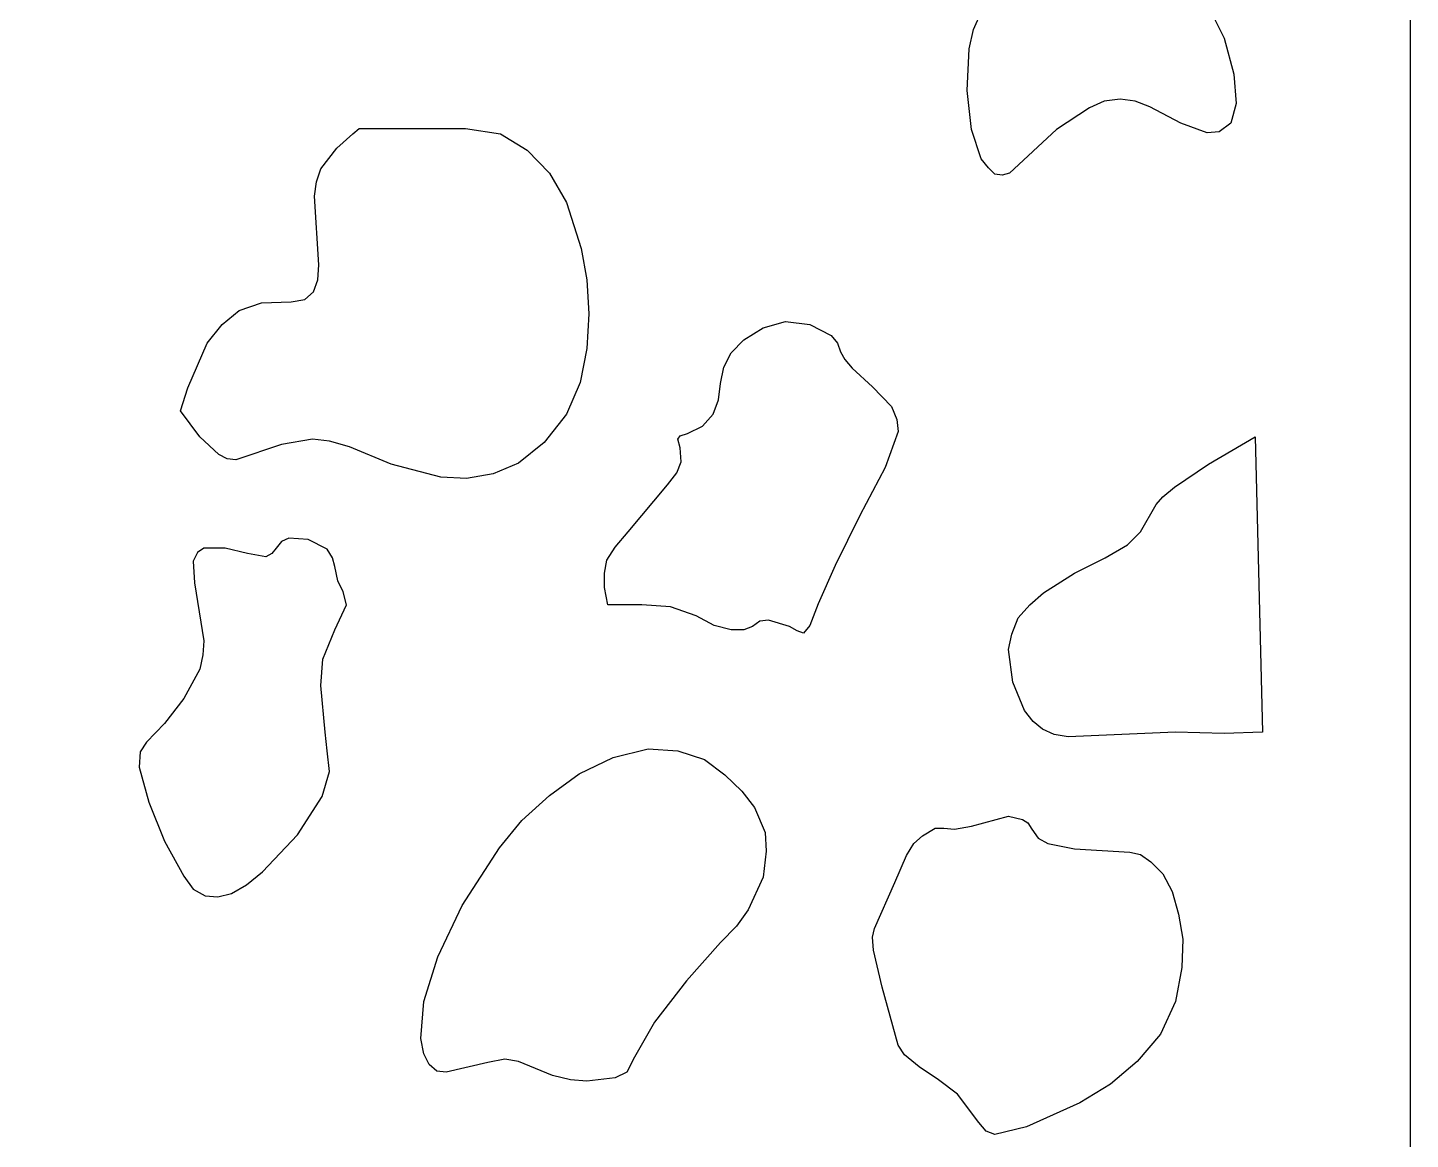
# Model space of a CAD drawing. Header units: centimetres. Extents: x -9.5 to 4.7, y -9.1 to 10.1.
# Drawn here: x 1.592 to 4.658, y -6.765 to -4.301 of the extents above; entities that cross this region are included whole.
import ezdxf

# ---------------------------------------------------------------- set-up
doc = ezdxf.new("R2010")
doc.units = ezdxf.units.CM
doc.header["$MEASUREMENT"] = 0
doc.layers.add('layer 1', color=7, linetype='Continuous')

msp = doc.modelspace()

# ---------------------------------------------------------------- linework, layer by layer
at = {"layer": 'layer 1', "color": 142}
for points, knots in [([(4.65826, -9.10151), (4.65826, -9.10151), (-1.74878, -9.10249), (-1.74878, -9.10249), (-1.74878, -9.10249), (-1.74878, -9.10249), (-1.74878, 10.11864), (-1.74878, 10.11864), (-1.74878, 10.11864), (-1.74878, 10.11864), (4.65826, 10.11864), (4.65826, 10.11864), (4.65826, 10.11864), (4.65826, 10.11864), (4.65826, -9.10151), (4.65826, -9.10151)], [0, 0, 0, 0, 0.2, 0.2, 0.2, 0.2, 0.4, 0.4, 0.4, 0.4, 0.6, 0.6, 0.6, 0.6, 1, 1, 1, 1]), ([(3.76947, -4.62314), (3.76947, -4.62314), (3.8734, -4.52644), (3.8734, -4.52644), (3.8734, -4.52644), (3.8734, -4.52644), (3.94637, -4.47819), (3.94637, -4.47819), (3.94637, -4.47819), (3.94637, -4.47819), (3.97947, -4.46362), (3.97947, -4.46362), (3.97947, -4.46362), (3.97947, -4.46362), (4.01471, -4.45889), (4.01471, -4.45889), (4.01471, -4.45889), (4.01471, -4.45889), (4.04782, -4.46362), (4.04782, -4.46362), (4.04782, -4.46362), (4.04782, -4.46362), (4.08056, -4.47583), (4.08056, -4.47583), (4.08056, -4.47583), (4.08056, -4.47583), (4.14926, -4.51207), (4.14926, -4.51207), (4.14926, -4.51207), (4.14926, -4.51207), (4.20799, -4.53373), (4.20799, -4.53373), (4.20799, -4.53373), (4.20799, -4.53373), (4.23398, -4.53137), (4.23398, -4.53137), (4.23398, -4.53137), (4.23398, -4.53137), (4.25996, -4.51207), (4.25996, -4.51207), (4.25996, -4.51207), (4.25996, -4.51207), (4.27171, -4.46854), (4.27171, -4.46854), (4.27171, -4.46854), (4.27171, -4.46854), (4.26708, -4.40336), (4.26708, -4.40336), (4.26708, -4.40336), (4.26708, -4.40336), (4.24572, -4.3236), (4.24572, -4.3236), (4.24572, -4.3236), (4.24572, -4.3236), (4.2055, -4.24384), (4.2055, -4.24384), (4.2055, -4.24384), (4.2055, -4.24384), (4.15389, -4.169), (4.15389, -4.169), (4.15389, -4.169), (4.15389, -4.169), (4.12328, -4.13749), (4.12328, -4.13749), (4.12328, -4.13749), (4.12328, -4.13749), (4.08768, -4.11327), (4.08768, -4.11327), (4.08768, -4.11327), (4.08768, -4.11327), (4.04995, -4.09653), (4.04995, -4.09653), (4.04995, -4.09653), (4.04995, -4.09653), (4.01222, -4.08668), (4.01222, -4.08668), (4.01222, -4.08668), (4.01222, -4.08668), (3.96986, -4.0916), (3.96986, -4.0916), (3.96986, -4.0916), (3.96986, -4.0916), (3.92501, -4.10362), (3.92501, -4.10362), (3.92501, -4.10362), (3.92501, -4.10362), (3.84493, -4.14241), (3.84493, -4.14241), (3.84493, -4.14241), (3.84493, -4.14241), (3.78121, -4.18101), (3.78121, -4.18101), (3.78121, -4.18101), (3.78121, -4.18101), (3.73885, -4.21961), (3.73885, -4.21961), (3.73885, -4.21961), (3.73885, -4.21961), (3.70824, -4.26314), (3.70824, -4.26314), (3.70824, -4.26314), (3.70824, -4.26314), (3.68938, -4.3043), (3.68938, -4.3043), (3.68938, -4.3043), (3.68938, -4.3043), (3.68012, -4.34762), (3.68012, -4.34762), (3.68012, -4.34762), (3.68012, -4.34762), (3.67514, -4.43959), (3.67514, -4.43959), (3.67514, -4.43959), (3.67514, -4.43959), (3.68475, -4.52644), (3.68475, -4.52644), (3.68475, -4.52644), (3.68475, -4.52644), (3.70611, -4.59163), (3.70611, -4.59163), (3.70611, -4.59163), (3.70611, -4.59163), (3.72248, -4.61113), (3.72248, -4.61113), (3.72248, -4.61113), (3.72248, -4.61113), (3.73672, -4.6255), (3.73672, -4.6255), (3.73672, -4.6255), (3.73672, -4.6255), (3.75309, -4.62787), (3.75309, -4.62787), (3.75309, -4.62787), (3.75309, -4.62787), (3.76947, -4.62314), (3.76947, -4.62314)], [0, 0, 0, 0, 0.0285714, 0.0285714, 0.0285714, 0.0285714, 0.0571429, 0.0571429, 0.0571429, 0.0571429, 0.0857143, 0.0857143, 0.0857143, 0.0857143, 0.1142857, 0.1142857, 0.1142857, 0.1142857, 0.1428571, 0.1428571, 0.1428571, 0.1428571, 0.1714286, 0.1714286, 0.1714286, 0.1714286, 0.2, 0.2, 0.2, 0.2, 0.2285714, 0.2285714, 0.2285714, 0.2285714, 0.2571429, 0.2571429, 0.2571429, 0.2571429, 0.2857143, 0.2857143, 0.2857143, 0.2857143, 0.3142857, 0.3142857, 0.3142857, 0.3142857, 0.3428571, 0.3428571, 0.3428571, 0.3428571, 0.3714286, 0.3714286, 0.3714286, 0.3714286, 0.4, 0.4, 0.4, 0.4, 0.4285714, 0.4285714, 0.4285714, 0.4285714, 0.4571429, 0.4571429, 0.4571429, 0.4571429, 0.4857143, 0.4857143, 0.4857143, 0.4857143, 0.5142857, 0.5142857, 0.5142857, 0.5142857, 0.5428571, 0.5428571, 0.5428571, 0.5428571, 0.5714286, 0.5714286, 0.5714286, 0.5714286, 0.6, 0.6, 0.6, 0.6, 0.6285714, 0.6285714, 0.6285714, 0.6285714, 0.6571429, 0.6571429, 0.6571429, 0.6571429, 0.6857143, 0.6857143, 0.6857143, 0.6857143, 0.7142857, 0.7142857, 0.7142857, 0.7142857, 0.7428571, 0.7428571, 0.7428571, 0.7428571, 0.7714286, 0.7714286, 0.7714286, 0.7714286, 0.8, 0.8, 0.8, 0.8, 0.8285714, 0.8285714, 0.8285714, 0.8285714, 0.8571429, 0.8571429, 0.8571429, 0.8571429, 0.8857143, 0.8857143, 0.8857143, 0.8857143, 0.9142857, 0.9142857, 0.9142857, 0.9142857, 0.9428571, 0.9428571, 0.9428571, 0.9428571, 1, 1, 1, 1]), ([(2.05345, -5.25846), (2.05345, -5.25846), (2.15489, -5.22478), (2.15489, -5.22478), (2.15489, -5.22478), (2.15489, -5.22478), (2.22323, -5.21257), (2.22323, -5.21257), (2.22323, -5.21257), (2.22323, -5.21257), (2.26096, -5.2175), (2.26096, -5.2175), (2.26096, -5.2175), (2.26096, -5.2175), (2.30581, -5.22951), (2.30581, -5.22951), (2.30581, -5.22951), (2.30581, -5.22951), (2.39765, -5.26831), (2.39765, -5.26831), (2.39765, -5.26831), (2.39765, -5.26831), (2.50835, -5.29726), (2.50835, -5.29726), (2.50835, -5.29726), (2.50835, -5.29726), (2.56494, -5.29962), (2.56494, -5.29962), (2.56494, -5.29962), (2.56494, -5.29962), (2.62403, -5.28997), (2.62403, -5.28997), (2.62403, -5.28997), (2.62403, -5.28997), (2.68062, -5.26575), (2.68062, -5.26575), (2.68062, -5.26575), (2.68062, -5.26575), (2.73722, -5.21986), (2.73722, -5.21986), (2.73722, -5.21986), (2.73722, -5.21986), (2.7867, -5.15704), (2.7867, -5.15704), (2.7867, -5.15704), (2.7867, -5.15704), (2.81731, -5.08693), (2.81731, -5.08693), (2.81731, -5.08693), (2.81731, -5.08693), (2.83155, -5.01209), (2.83155, -5.01209), (2.83155, -5.01209), (2.83155, -5.01209), (2.83617, -4.93489), (2.83617, -4.93489), (2.83617, -4.93489), (2.83617, -4.93489), (2.83155, -4.85986), (2.83155, -4.85986), (2.83155, -4.85986), (2.83155, -4.85986), (2.81944, -4.78975), (2.81944, -4.78975), (2.81944, -4.78975), (2.81944, -4.78975), (2.7867, -4.68832), (2.7867, -4.68832), (2.7867, -4.68832), (2.7867, -4.68832), (2.74897, -4.62314), (2.74897, -4.62314), (2.74897, -4.62314), (2.74897, -4.62314), (2.69949, -4.57233), (2.69949, -4.57233), (2.69949, -4.57233), (2.69949, -4.57233), (2.6404, -4.53609), (2.6404, -4.53609), (2.6404, -4.53609), (2.6404, -4.53609), (2.56281, -4.52408), (2.56281, -4.52408), (2.56281, -4.52408), (2.56281, -4.52408), (2.32681, -4.52408), (2.32681, -4.52408), (2.32681, -4.52408), (2.32681, -4.52408), (2.31293, -4.53609), (2.31293, -4.53609), (2.31293, -4.53609), (2.31293, -4.53609), (2.27734, -4.5676), (2.27734, -4.5676), (2.27734, -4.5676), (2.27734, -4.5676), (2.2421, -4.61349), (2.2421, -4.61349), (2.2421, -4.61349), (2.2421, -4.61349), (2.23249, -4.64244), (2.23249, -4.64244), (2.23249, -4.64244), (2.23249, -4.64244), (2.22786, -4.67395), (2.22786, -4.67395), (2.22786, -4.67395), (2.22786, -4.67395), (2.23747, -4.82598), (2.23747, -4.82598), (2.23747, -4.82598), (2.23747, -4.82598), (2.23498, -4.85986), (2.23498, -4.85986), (2.23498, -4.85986), (2.23498, -4.85986), (2.22572, -4.88644), (2.22572, -4.88644), (2.22572, -4.88644), (2.22572, -4.88644), (2.20686, -4.90338), (2.20686, -4.90338), (2.20686, -4.90338), (2.20686, -4.90338), (2.17589, -4.9083), (2.17589, -4.9083), (2.17589, -4.9083), (2.17589, -4.9083), (2.11004, -4.91067), (2.11004, -4.91067), (2.11004, -4.91067), (2.11004, -4.91067), (2.06057, -4.9276), (2.06057, -4.9276), (2.06057, -4.9276), (2.06057, -4.9276), (2.02283, -4.95892), (2.02283, -4.95892), (2.02283, -4.95892), (2.02283, -4.95892), (1.98973, -5.00008), (1.98973, -5.00008), (1.98973, -5.00008), (1.98973, -5.00008), (1.94737, -5.09914), (1.94737, -5.09914), (1.94737, -5.09914), (1.94737, -5.09914), (1.931, -5.14975), (1.931, -5.14975), (1.931, -5.14975), (1.931, -5.14975), (1.97336, -5.20785), (1.97336, -5.20785), (1.97336, -5.20785), (1.97336, -5.20785), (2.01572, -5.24645), (2.01572, -5.24645), (2.01572, -5.24645), (2.01572, -5.24645), (2.03458, -5.2561), (2.03458, -5.2561), (2.03458, -5.2561), (2.03458, -5.2561), (2.05345, -5.25846), (2.05345, -5.25846)], [0, 0, 0, 0, 0.0232558, 0.0232558, 0.0232558, 0.0232558, 0.0465116, 0.0465116, 0.0465116, 0.0465116, 0.0697674, 0.0697674, 0.0697674, 0.0697674, 0.0930233, 0.0930233, 0.0930233, 0.0930233, 0.1162791, 0.1162791, 0.1162791, 0.1162791, 0.1395349, 0.1395349, 0.1395349, 0.1395349, 0.1627907, 0.1627907, 0.1627907, 0.1627907, 0.1860465, 0.1860465, 0.1860465, 0.1860465, 0.2093023, 0.2093023, 0.2093023, 0.2093023, 0.2325581, 0.2325581, 0.2325581, 0.2325581, 0.255814, 0.255814, 0.255814, 0.255814, 0.2790698, 0.2790698, 0.2790698, 0.2790698, 0.3023256, 0.3023256, 0.3023256, 0.3023256, 0.3255814, 0.3255814, 0.3255814, 0.3255814, 0.3488372, 0.3488372, 0.3488372, 0.3488372, 0.372093, 0.372093, 0.372093, 0.372093, 0.3953488, 0.3953488, 0.3953488, 0.3953488, 0.4186047, 0.4186047, 0.4186047, 0.4186047, 0.4418605, 0.4418605, 0.4418605, 0.4418605, 0.4651163, 0.4651163, 0.4651163, 0.4651163, 0.4883721, 0.4883721, 0.4883721, 0.4883721, 0.5116279, 0.5116279, 0.5116279, 0.5116279, 0.5348837, 0.5348837, 0.5348837, 0.5348837, 0.5581395, 0.5581395, 0.5581395, 0.5581395, 0.5813953, 0.5813953, 0.5813953, 0.5813953, 0.6046512, 0.6046512, 0.6046512, 0.6046512, 0.627907, 0.627907, 0.627907, 0.627907, 0.6511628, 0.6511628, 0.6511628, 0.6511628, 0.6744186, 0.6744186, 0.6744186, 0.6744186, 0.6976744, 0.6976744, 0.6976744, 0.6976744, 0.7209302, 0.7209302, 0.7209302, 0.7209302, 0.744186, 0.744186, 0.744186, 0.744186, 0.7674419, 0.7674419, 0.7674419, 0.7674419, 0.7906977, 0.7906977, 0.7906977, 0.7906977, 0.8139535, 0.8139535, 0.8139535, 0.8139535, 0.8372093, 0.8372093, 0.8372093, 0.8372093, 0.8604651, 0.8604651, 0.8604651, 0.8604651, 0.8837209, 0.8837209, 0.8837209, 0.8837209, 0.9069767, 0.9069767, 0.9069767, 0.9069767, 0.9302326, 0.9302326, 0.9302326, 0.9302326, 0.9534884, 0.9534884, 0.9534884, 0.9534884, 1, 1, 1, 1]), ([(2.87853, -5.57986), (2.87853, -5.57986), (2.95399, -5.57986), (2.95399, -5.57986), (2.95399, -5.57986), (2.95399, -5.57986), (3.01771, -5.58479), (3.01771, -5.58479), (3.01771, -5.58479), (3.01771, -5.58479), (3.0743, -5.60409), (3.0743, -5.60409), (3.0743, -5.60409), (3.0743, -5.60409), (3.11417, -5.62575), (3.11417, -5.62575), (3.11417, -5.62575), (3.11417, -5.62575), (3.1519, -5.6354), (3.1519, -5.6354), (3.1519, -5.6354), (3.1519, -5.6354), (3.18037, -5.6354), (3.18037, -5.6354), (3.18037, -5.6354), (3.18037, -5.6354), (3.19924, -5.62811), (3.19924, -5.62811), (3.19924, -5.62811), (3.19924, -5.62811), (3.21561, -5.6161), (3.21561, -5.6161), (3.21561, -5.6161), (3.21561, -5.6161), (3.23448, -5.61374), (3.23448, -5.61374), (3.23448, -5.61374), (3.23448, -5.61374), (3.28146, -5.62811), (3.28146, -5.62811), (3.28146, -5.62811), (3.28146, -5.62811), (3.29819, -5.63796), (3.29819, -5.63796), (3.29819, -5.63796), (3.29819, -5.63796), (3.31243, -5.64269), (3.31243, -5.64269), (3.31243, -5.64269), (3.31243, -5.64269), (3.32631, -5.62575), (3.32631, -5.62575), (3.32631, -5.62575), (3.32631, -5.62575), (3.34518, -5.5775), (3.34518, -5.5775), (3.34518, -5.5775), (3.34518, -5.5775), (3.38291, -5.49282), (3.38291, -5.49282), (3.38291, -5.49282), (3.38291, -5.49282), (3.43737, -5.38174), (3.43737, -5.38174), (3.43737, -5.38174), (3.43737, -5.38174), (3.49361, -5.2754), (3.49361, -5.2754), (3.49361, -5.2754), (3.49361, -5.2754), (3.52208, -5.19564), (3.52208, -5.19564), (3.52208, -5.19564), (3.52208, -5.19564), (3.51959, -5.16925), (3.51959, -5.16925), (3.51959, -5.16925), (3.51959, -5.16925), (3.50784, -5.1401), (3.50784, -5.1401), (3.50784, -5.1401), (3.50784, -5.1401), (3.46549, -5.09677), (3.46549, -5.09677), (3.46549, -5.09677), (3.46549, -5.09677), (3.42064, -5.05561), (3.42064, -5.05561), (3.42064, -5.05561), (3.42064, -5.05561), (3.40426, -5.03631), (3.40426, -5.03631), (3.40426, -5.03631), (3.40426, -5.03631), (3.39465, -5.01938), (3.39465, -5.01938), (3.39465, -5.01938), (3.39465, -5.01938), (3.38753, -5.00008), (3.38753, -5.00008), (3.38753, -5.00008), (3.38753, -5.00008), (3.37365, -4.98314), (3.37365, -4.98314), (3.37365, -4.98314), (3.37365, -4.98314), (3.32631, -4.95892), (3.32631, -4.95892), (3.32631, -4.95892), (3.32631, -4.95892), (3.27221, -4.95163), (3.27221, -4.95163), (3.27221, -4.95163), (3.27221, -4.95163), (3.22273, -4.9662), (3.22273, -4.9662), (3.22273, -4.9662), (3.22273, -4.9662), (3.18037, -4.99279), (3.18037, -4.99279), (3.18037, -4.99279), (3.18037, -4.99279), (3.1519, -5.02174), (3.1519, -5.02174), (3.1519, -5.02174), (3.1519, -5.02174), (3.13552, -5.05325), (3.13552, -5.05325), (3.13552, -5.05325), (3.13552, -5.05325), (3.12841, -5.08949), (3.12841, -5.08949), (3.12841, -5.08949), (3.12841, -5.08949), (3.12378, -5.12572), (3.12378, -5.12572), (3.12378, -5.12572), (3.12378, -5.12572), (3.11203, -5.15704), (3.11203, -5.15704), (3.11203, -5.15704), (3.11203, -5.15704), (3.08818, -5.18362), (3.08818, -5.18362), (3.08818, -5.18362), (3.08818, -5.18362), (3.05544, -5.20056), (3.05544, -5.20056), (3.05544, -5.20056), (3.05544, -5.20056), (3.03871, -5.20548), (3.03871, -5.20548), (3.03871, -5.20548), (3.03871, -5.20548), (3.03408, -5.21257), (3.03408, -5.21257), (3.03408, -5.21257), (3.03408, -5.21257), (3.03871, -5.23207), (3.03871, -5.23207), (3.03871, -5.23207), (3.03871, -5.23207), (3.0412, -5.26338), (3.0412, -5.26338), (3.0412, -5.26338), (3.0412, -5.26338), (3.03159, -5.28761), (3.03159, -5.28761), (3.03159, -5.28761), (3.03159, -5.28761), (3.01059, -5.31419), (3.01059, -5.31419), (3.01059, -5.31419), (3.01059, -5.31419), (2.92338, -5.41798), (2.92338, -5.41798), (2.92338, -5.41798), (2.92338, -5.41798), (2.8949, -5.45185), (2.8949, -5.45185), (2.8949, -5.45185), (2.8949, -5.45185), (2.87604, -5.4808), (2.87604, -5.4808), (2.87604, -5.4808), (2.87604, -5.4808), (2.87141, -5.50975), (2.87141, -5.50975), (2.87141, -5.50975), (2.87141, -5.50975), (2.87141, -5.54126), (2.87141, -5.54126), (2.87141, -5.54126), (2.87141, -5.54126), (2.87853, -5.57986), (2.87853, -5.57986)], [0, 0, 0, 0, 0.02, 0.02, 0.02, 0.02, 0.04, 0.04, 0.04, 0.04, 0.06, 0.06, 0.06, 0.06, 0.08, 0.08, 0.08, 0.08, 0.1, 0.1, 0.1, 0.1, 0.12, 0.12, 0.12, 0.12, 0.14, 0.14, 0.14, 0.14, 0.16, 0.16, 0.16, 0.16, 0.18, 0.18, 0.18, 0.18, 0.2, 0.2, 0.2, 0.2, 0.22, 0.22, 0.22, 0.22, 0.24, 0.24, 0.24, 0.24, 0.26, 0.26, 0.26, 0.26, 0.28, 0.28, 0.28, 0.28, 0.3, 0.3, 0.3, 0.3, 0.32, 0.32, 0.32, 0.32, 0.34, 0.34, 0.34, 0.34, 0.36, 0.36, 0.36, 0.36, 0.38, 0.38, 0.38, 0.38, 0.4, 0.4, 0.4, 0.4, 0.42, 0.42, 0.42, 0.42, 0.44, 0.44, 0.44, 0.44, 0.46, 0.46, 0.46, 0.46, 0.48, 0.48, 0.48, 0.48, 0.5, 0.5, 0.5, 0.5, 0.52, 0.52, 0.52, 0.52, 0.54, 0.54, 0.54, 0.54, 0.56, 0.56, 0.56, 0.56, 0.58, 0.58, 0.58, 0.58, 0.6, 0.6, 0.6, 0.6, 0.62, 0.62, 0.62, 0.62, 0.64, 0.64, 0.64, 0.64, 0.66, 0.66, 0.66, 0.66, 0.68, 0.68, 0.68, 0.68, 0.7, 0.7, 0.7, 0.7, 0.72, 0.72, 0.72, 0.72, 0.74, 0.74, 0.74, 0.74, 0.76, 0.76, 0.76, 0.76, 0.78, 0.78, 0.78, 0.78, 0.8, 0.8, 0.8, 0.8, 0.82, 0.82, 0.82, 0.82, 0.84, 0.84, 0.84, 0.84, 0.86, 0.86, 0.86, 0.86, 0.88, 0.88, 0.88, 0.88, 0.9, 0.9, 0.9, 0.9, 0.92, 0.92, 0.92, 0.92, 0.94, 0.94, 0.94, 0.94, 0.96, 0.96, 0.96, 0.96, 1, 1, 1, 1]), ([(4.33044, -5.86247), (4.33044, -5.86247), (4.31406, -5.20785), (4.31406, -5.20785), (4.31406, -5.20785), (4.31406, -5.20785), (4.21048, -5.26831), (4.21048, -5.26831), (4.21048, -5.26831), (4.21048, -5.26831), (4.13502, -5.31892), (4.13502, -5.31892), (4.13502, -5.31892), (4.13502, -5.31892), (4.10904, -5.34078), (4.10904, -5.34078), (4.10904, -5.34078), (4.10904, -5.34078), (4.0948, -5.35752), (4.0948, -5.35752), (4.0948, -5.35752), (4.0948, -5.35752), (4.05956, -5.41798), (4.05956, -5.41798), (4.05956, -5.41798), (4.05956, -5.41798), (4.03109, -5.44693), (4.03109, -5.44693), (4.03109, -5.44693), (4.03109, -5.44693), (3.98161, -5.47608), (3.98161, -5.47608), (3.98161, -5.47608), (3.98161, -5.47608), (3.91327, -5.50975), (3.91327, -5.50975), (3.91327, -5.50975), (3.91327, -5.50975), (3.84493, -5.55328), (3.84493, -5.55328), (3.84493, -5.55328), (3.84493, -5.55328), (3.81432, -5.57986), (3.81432, -5.57986), (3.81432, -5.57986), (3.81432, -5.57986), (3.78833, -5.60881), (3.78833, -5.60881), (3.78833, -5.60881), (3.78833, -5.60881), (3.77445, -5.64505), (3.77445, -5.64505), (3.77445, -5.64505), (3.77445, -5.64505), (3.76733, -5.67892), (3.76733, -5.67892), (3.76733, -5.67892), (3.76733, -5.67892), (3.77658, -5.7514), (3.77658, -5.7514), (3.77658, -5.7514), (3.77658, -5.7514), (3.80257, -5.81422), (3.80257, -5.81422), (3.80257, -5.81422), (3.80257, -5.81422), (3.82143, -5.83844), (3.82143, -5.83844), (3.82143, -5.83844), (3.82143, -5.83844), (3.84279, -5.85538), (3.84279, -5.85538), (3.84279, -5.85538), (3.84279, -5.85538), (3.86842, -5.86739), (3.86842, -5.86739), (3.86842, -5.86739), (3.86842, -5.86739), (3.89939, -5.87232), (3.89939, -5.87232), (3.89939, -5.87232), (3.89939, -5.87232), (4.13716, -5.86247), (4.13716, -5.86247), (4.13716, -5.86247), (4.13716, -5.86247), (4.24572, -5.86503), (4.24572, -5.86503), (4.24572, -5.86503), (4.24572, -5.86503), (4.33044, -5.86247), (4.33044, -5.86247)], [0, 0, 0, 0, 0.0416667, 0.0416667, 0.0416667, 0.0416667, 0.0833333, 0.0833333, 0.0833333, 0.0833333, 0.125, 0.125, 0.125, 0.125, 0.1666667, 0.1666667, 0.1666667, 0.1666667, 0.2083333, 0.2083333, 0.2083333, 0.2083333, 0.25, 0.25, 0.25, 0.25, 0.2916667, 0.2916667, 0.2916667, 0.2916667, 0.3333333, 0.3333333, 0.3333333, 0.3333333, 0.375, 0.375, 0.375, 0.375, 0.4166667, 0.4166667, 0.4166667, 0.4166667, 0.4583333, 0.4583333, 0.4583333, 0.4583333, 0.5, 0.5, 0.5, 0.5, 0.5416667, 0.5416667, 0.5416667, 0.5416667, 0.5833333, 0.5833333, 0.5833333, 0.5833333, 0.625, 0.625, 0.625, 0.625, 0.6666667, 0.6666667, 0.6666667, 0.6666667, 0.7083333, 0.7083333, 0.7083333, 0.7083333, 0.75, 0.75, 0.75, 0.75, 0.7916667, 0.7916667, 0.7916667, 0.7916667, 0.8333333, 0.8333333, 0.8333333, 0.8333333, 0.875, 0.875, 0.875, 0.875, 0.9166667, 0.9166667, 0.9166667, 0.9166667, 1, 1, 1, 1]), ([(1.98261, -5.45422), (1.98261, -5.45422), (2.02995, -5.45422), (2.02995, -5.45422), (2.02995, -5.45422), (2.02995, -5.45422), (2.07943, -5.46643), (2.07943, -5.46643), (2.07943, -5.46643), (2.07943, -5.46643), (2.11965, -5.47352), (2.11965, -5.47352), (2.11965, -5.47352), (2.11965, -5.47352), (2.13353, -5.46643), (2.13353, -5.46643), (2.13353, -5.46643), (2.13353, -5.46643), (2.14314, -5.45422), (2.14314, -5.45422), (2.14314, -5.45422), (2.14314, -5.45422), (2.15489, -5.43984), (2.15489, -5.43984), (2.15489, -5.43984), (2.15489, -5.43984), (2.17126, -5.43255), (2.17126, -5.43255), (2.17126, -5.43255), (2.17126, -5.43255), (2.21362, -5.43492), (2.21362, -5.43492), (2.21362, -5.43492), (2.21362, -5.43492), (2.25634, -5.45658), (2.25634, -5.45658), (2.25634, -5.45658), (2.25634, -5.45658), (2.26808, -5.47608), (2.26808, -5.47608), (2.26808, -5.47608), (2.26808, -5.47608), (2.27271, -5.49538), (2.27271, -5.49538), (2.27271, -5.49538), (2.27271, -5.49538), (2.27983, -5.52669), (2.27983, -5.52669), (2.27983, -5.52669), (2.27983, -5.52669), (2.29157, -5.55091), (2.29157, -5.55091), (2.29157, -5.55091), (2.29157, -5.55091), (2.29869, -5.57986), (2.29869, -5.57986), (2.29869, -5.57986), (2.29869, -5.57986), (2.27271, -5.6354), (2.27271, -5.6354), (2.27271, -5.6354), (2.27271, -5.6354), (2.24673, -5.70078), (2.24673, -5.70078), (2.24673, -5.70078), (2.24673, -5.70078), (2.2421, -5.75868), (2.2421, -5.75868), (2.2421, -5.75868), (2.2421, -5.75868), (2.25135, -5.86247), (2.25135, -5.86247), (2.25135, -5.86247), (2.25135, -5.86247), (2.25634, -5.90363), (2.25634, -5.90363), (2.25634, -5.90363), (2.25634, -5.90363), (2.26096, -5.94952), (2.26096, -5.94952), (2.26096, -5.94952), (2.26096, -5.94952), (2.24459, -6.00505), (2.24459, -6.00505), (2.24459, -6.00505), (2.24459, -6.00505), (2.19013, -6.08973), (2.19013, -6.08973), (2.19013, -6.08973), (2.19013, -6.08973), (2.11253, -6.17186), (2.11253, -6.17186), (2.11253, -6.17186), (2.11253, -6.17186), (2.07694, -6.20081), (2.07694, -6.20081), (2.07694, -6.20081), (2.07694, -6.20081), (2.04419, -6.22011), (2.04419, -6.22011), (2.04419, -6.22011), (2.04419, -6.22011), (2.01358, -6.22739), (2.01358, -6.22739), (2.01358, -6.22739), (2.01358, -6.22739), (1.9851, -6.22503), (1.9851, -6.22503), (1.9851, -6.22503), (1.9851, -6.22503), (1.95912, -6.21046), (1.95912, -6.21046), (1.95912, -6.21046), (1.95912, -6.21046), (1.93812, -6.18151), (1.93812, -6.18151), (1.93812, -6.18151), (1.93812, -6.18151), (1.89541, -6.10411), (1.89541, -6.10411), (1.89541, -6.10411), (1.89541, -6.10411), (1.86017, -6.01726), (1.86017, -6.01726), (1.86017, -6.01726), (1.86017, -6.01726), (1.83881, -5.93986), (1.83881, -5.93986), (1.83881, -5.93986), (1.83881, -5.93986), (1.8413, -5.90599), (1.8413, -5.90599), (1.8413, -5.90599), (1.8413, -5.90599), (1.85554, -5.88433), (1.85554, -5.88433), (1.85554, -5.88433), (1.85554, -5.88433), (1.89541, -5.84317), (1.89541, -5.84317), (1.89541, -5.84317), (1.89541, -5.84317), (1.93812, -5.78763), (1.93812, -5.78763), (1.93812, -5.78763), (1.93812, -5.78763), (1.97336, -5.72245), (1.97336, -5.72245), (1.97336, -5.72245), (1.97336, -5.72245), (1.98048, -5.69094), (1.98048, -5.69094), (1.98048, -5.69094), (1.98048, -5.69094), (1.98261, -5.65962), (1.98261, -5.65962), (1.98261, -5.65962), (1.98261, -5.65962), (1.96161, -5.53161), (1.96161, -5.53161), (1.96161, -5.53161), (1.96161, -5.53161), (1.95912, -5.48317), (1.95912, -5.48317), (1.95912, -5.48317), (1.95912, -5.48317), (1.96873, -5.46387), (1.96873, -5.46387), (1.96873, -5.46387), (1.96873, -5.46387), (1.98261, -5.45422), (1.98261, -5.45422)], [0, 0, 0, 0, 0.0227273, 0.0227273, 0.0227273, 0.0227273, 0.0454545, 0.0454545, 0.0454545, 0.0454545, 0.0681818, 0.0681818, 0.0681818, 0.0681818, 0.0909091, 0.0909091, 0.0909091, 0.0909091, 0.1136364, 0.1136364, 0.1136364, 0.1136364, 0.1363636, 0.1363636, 0.1363636, 0.1363636, 0.1590909, 0.1590909, 0.1590909, 0.1590909, 0.1818182, 0.1818182, 0.1818182, 0.1818182, 0.2045455, 0.2045455, 0.2045455, 0.2045455, 0.2272727, 0.2272727, 0.2272727, 0.2272727, 0.25, 0.25, 0.25, 0.25, 0.2727273, 0.2727273, 0.2727273, 0.2727273, 0.2954545, 0.2954545, 0.2954545, 0.2954545, 0.3181818, 0.3181818, 0.3181818, 0.3181818, 0.3409091, 0.3409091, 0.3409091, 0.3409091, 0.3636364, 0.3636364, 0.3636364, 0.3636364, 0.3863636, 0.3863636, 0.3863636, 0.3863636, 0.4090909, 0.4090909, 0.4090909, 0.4090909, 0.4318182, 0.4318182, 0.4318182, 0.4318182, 0.4545455, 0.4545455, 0.4545455, 0.4545455, 0.4772727, 0.4772727, 0.4772727, 0.4772727, 0.5, 0.5, 0.5, 0.5, 0.5227273, 0.5227273, 0.5227273, 0.5227273, 0.5454545, 0.5454545, 0.5454545, 0.5454545, 0.5681818, 0.5681818, 0.5681818, 0.5681818, 0.5909091, 0.5909091, 0.5909091, 0.5909091, 0.6136364, 0.6136364, 0.6136364, 0.6136364, 0.6363636, 0.6363636, 0.6363636, 0.6363636, 0.6590909, 0.6590909, 0.6590909, 0.6590909, 0.6818182, 0.6818182, 0.6818182, 0.6818182, 0.7045455, 0.7045455, 0.7045455, 0.7045455, 0.7272727, 0.7272727, 0.7272727, 0.7272727, 0.75, 0.75, 0.75, 0.75, 0.7727273, 0.7727273, 0.7727273, 0.7727273, 0.7954545, 0.7954545, 0.7954545, 0.7954545, 0.8181818, 0.8181818, 0.8181818, 0.8181818, 0.8409091, 0.8409091, 0.8409091, 0.8409091, 0.8636364, 0.8636364, 0.8636364, 0.8636364, 0.8863636, 0.8863636, 0.8863636, 0.8863636, 0.9090909, 0.9090909, 0.9090909, 0.9090909, 0.9318182, 0.9318182, 0.9318182, 0.9318182, 0.9545455, 0.9545455, 0.9545455, 0.9545455, 1, 1, 1, 1]), ([(2.92089, -6.61635), (2.92089, -6.61635), (2.93762, -6.58247), (2.93762, -6.58247), (2.93762, -6.58247), (2.93762, -6.58247), (2.98211, -6.50527), (2.98211, -6.50527), (2.98211, -6.50527), (2.98211, -6.50527), (3.05294, -6.4135), (3.05294, -6.4135), (3.05294, -6.4135), (3.05294, -6.4135), (3.12841, -6.32882), (3.12841, -6.32882), (3.12841, -6.32882), (3.12841, -6.32882), (3.16364, -6.29258), (3.16364, -6.29258), (3.16364, -6.29258), (3.16364, -6.29258), (3.18963, -6.25634), (3.18963, -6.25634), (3.18963, -6.25634), (3.18963, -6.25634), (3.22273, -6.18387), (3.22273, -6.18387), (3.22273, -6.18387), (3.22273, -6.18387), (3.22985, -6.12597), (3.22985, -6.12597), (3.22985, -6.12597), (3.22985, -6.12597), (3.22736, -6.08481), (3.22736, -6.08481), (3.22736, -6.08481), (3.22736, -6.08481), (3.20387, -6.02927), (3.20387, -6.02927), (3.20387, -6.02927), (3.20387, -6.02927), (3.17539, -5.99304), (3.17539, -5.99304), (3.17539, -5.99304), (3.17539, -5.99304), (3.13766, -5.9568), (3.13766, -5.9568), (3.13766, -5.9568), (3.13766, -5.9568), (3.09317, -5.92293), (3.09317, -5.92293), (3.09317, -5.92293), (3.09317, -5.92293), (3.03408, -5.90363), (3.03408, -5.90363), (3.03408, -5.90363), (3.03408, -5.90363), (2.96823, -5.8989), (2.96823, -5.8989), (2.96823, -5.8989), (2.96823, -5.8989), (2.89028, -5.9182), (2.89028, -5.9182), (2.89028, -5.9182), (2.89028, -5.9182), (2.81482, -5.95444), (2.81482, -5.95444), (2.81482, -5.95444), (2.81482, -5.95444), (2.74897, -6.00269), (2.74897, -6.00269), (2.74897, -6.00269), (2.74897, -6.00269), (2.68774, -6.05822), (2.68774, -6.05822), (2.68774, -6.05822), (2.68774, -6.05822), (2.63827, -6.11869), (2.63827, -6.11869), (2.63827, -6.11869), (2.63827, -6.11869), (2.55569, -6.24669), (2.55569, -6.24669), (2.55569, -6.24669), (2.55569, -6.24669), (2.50123, -6.36033), (2.50123, -6.36033), (2.50123, -6.36033), (2.50123, -6.36033), (2.47062, -6.45939), (2.47062, -6.45939), (2.47062, -6.45939), (2.47062, -6.45939), (2.4635, -6.54151), (2.4635, -6.54151), (2.4635, -6.54151), (2.4635, -6.54151), (2.47062, -6.57538), (2.47062, -6.57538), (2.47062, -6.57538), (2.47062, -6.57538), (2.48236, -6.59941), (2.48236, -6.59941), (2.48236, -6.59941), (2.48236, -6.59941), (2.49909, -6.61398), (2.49909, -6.61398), (2.49909, -6.61398), (2.49909, -6.61398), (2.52009, -6.61635), (2.52009, -6.61635), (2.52009, -6.61635), (2.52009, -6.61635), (2.61228, -6.59468), (2.61228, -6.59468), (2.61228, -6.59468), (2.61228, -6.59468), (2.65001, -6.5874), (2.65001, -6.5874), (2.65001, -6.5874), (2.65001, -6.5874), (2.68062, -6.59212), (2.68062, -6.59212), (2.68062, -6.59212), (2.68062, -6.59212), (2.75609, -6.62363), (2.75609, -6.62363), (2.75609, -6.62363), (2.75609, -6.62363), (2.79595, -6.63328), (2.79595, -6.63328), (2.79595, -6.63328), (2.79595, -6.63328), (2.83155, -6.63565), (2.83155, -6.63565), (2.83155, -6.63565), (2.83155, -6.63565), (2.8949, -6.62836), (2.8949, -6.62836), (2.8949, -6.62836), (2.8949, -6.62836), (2.92089, -6.61635), (2.92089, -6.61635)], [0, 0, 0, 0, 0.027027, 0.027027, 0.027027, 0.027027, 0.0540541, 0.0540541, 0.0540541, 0.0540541, 0.0810811, 0.0810811, 0.0810811, 0.0810811, 0.1081081, 0.1081081, 0.1081081, 0.1081081, 0.1351351, 0.1351351, 0.1351351, 0.1351351, 0.1621622, 0.1621622, 0.1621622, 0.1621622, 0.1891892, 0.1891892, 0.1891892, 0.1891892, 0.2162162, 0.2162162, 0.2162162, 0.2162162, 0.2432432, 0.2432432, 0.2432432, 0.2432432, 0.2702703, 0.2702703, 0.2702703, 0.2702703, 0.2972973, 0.2972973, 0.2972973, 0.2972973, 0.3243243, 0.3243243, 0.3243243, 0.3243243, 0.3513514, 0.3513514, 0.3513514, 0.3513514, 0.3783784, 0.3783784, 0.3783784, 0.3783784, 0.4054054, 0.4054054, 0.4054054, 0.4054054, 0.4324324, 0.4324324, 0.4324324, 0.4324324, 0.4594595, 0.4594595, 0.4594595, 0.4594595, 0.4864865, 0.4864865, 0.4864865, 0.4864865, 0.5135135, 0.5135135, 0.5135135, 0.5135135, 0.5405405, 0.5405405, 0.5405405, 0.5405405, 0.5675676, 0.5675676, 0.5675676, 0.5675676, 0.5945946, 0.5945946, 0.5945946, 0.5945946, 0.6216216, 0.6216216, 0.6216216, 0.6216216, 0.6486486, 0.6486486, 0.6486486, 0.6486486, 0.6756757, 0.6756757, 0.6756757, 0.6756757, 0.7027027, 0.7027027, 0.7027027, 0.7027027, 0.7297297, 0.7297297, 0.7297297, 0.7297297, 0.7567568, 0.7567568, 0.7567568, 0.7567568, 0.7837838, 0.7837838, 0.7837838, 0.7837838, 0.8108108, 0.8108108, 0.8108108, 0.8108108, 0.8378378, 0.8378378, 0.8378378, 0.8378378, 0.8648649, 0.8648649, 0.8648649, 0.8648649, 0.8918919, 0.8918919, 0.8918919, 0.8918919, 0.9189189, 0.9189189, 0.9189189, 0.9189189, 0.9459459, 0.9459459, 0.9459459, 0.9459459, 1, 1, 1, 1]), ([(3.73672, -6.75401), (3.73672, -6.75401), (3.8072, -6.73727), (3.8072, -6.73727), (3.8072, -6.73727), (3.8072, -6.73727), (3.92501, -6.68409), (3.92501, -6.68409), (3.92501, -6.68409), (3.92501, -6.68409), (3.99336, -6.64293), (3.99336, -6.64293), (3.99336, -6.64293), (3.99336, -6.64293), (4.05244, -6.59212), (4.05244, -6.59212), (4.05244, -6.59212), (4.05244, -6.59212), (4.10441, -6.53186), (4.10441, -6.53186), (4.10441, -6.53186), (4.10441, -6.53186), (4.13716, -6.45939), (4.13716, -6.45939), (4.13716, -6.45939), (4.13716, -6.45939), (4.1514, -6.38435), (4.1514, -6.38435), (4.1514, -6.38435), (4.1514, -6.38435), (4.15389, -6.32153), (4.15389, -6.32153), (4.15389, -6.32153), (4.15389, -6.32153), (4.14428, -6.26599), (4.14428, -6.26599), (4.14428, -6.26599), (4.14428, -6.26599), (4.1304, -6.21538), (4.1304, -6.21538), (4.1304, -6.21538), (4.1304, -6.21538), (4.10904, -6.17658), (4.10904, -6.17658), (4.10904, -6.17658), (4.10904, -6.17658), (4.08305, -6.15), (4.08305, -6.15), (4.08305, -6.15), (4.08305, -6.15), (4.05956, -6.13326), (4.05956, -6.13326), (4.05956, -6.13326), (4.05956, -6.13326), (4.03607, -6.12833), (4.03607, -6.12833), (4.03607, -6.12833), (4.03607, -6.12833), (3.91327, -6.12105), (3.91327, -6.12105), (3.91327, -6.12105), (3.91327, -6.12105), (3.85454, -6.10903), (3.85454, -6.10903), (3.85454, -6.10903), (3.85454, -6.10903), (3.83318, -6.09702), (3.83318, -6.09702), (3.83318, -6.09702), (3.83318, -6.09702), (3.81894, -6.07752), (3.81894, -6.07752), (3.81894, -6.07752), (3.81894, -6.07752), (3.80969, -6.06315), (3.80969, -6.06315), (3.80969, -6.06315), (3.80969, -6.06315), (3.79794, -6.05586), (3.79794, -6.05586), (3.79794, -6.05586), (3.79794, -6.05586), (3.76733, -6.04857), (3.76733, -6.04857), (3.76733, -6.04857), (3.76733, -6.04857), (3.68475, -6.07043), (3.68475, -6.07043), (3.68475, -6.07043), (3.68475, -6.07043), (3.64702, -6.07752), (3.64702, -6.07752), (3.64702, -6.07752), (3.64702, -6.07752), (3.62353, -6.07516), (3.62353, -6.07516), (3.62353, -6.07516), (3.62353, -6.07516), (3.60466, -6.07516), (3.60466, -6.07516), (3.60466, -6.07516), (3.60466, -6.07516), (3.57619, -6.0921), (3.57619, -6.0921), (3.57619, -6.0921), (3.57619, -6.0921), (3.55732, -6.10903), (3.55732, -6.10903), (3.55732, -6.10903), (3.55732, -6.10903), (3.54095, -6.13562), (3.54095, -6.13562), (3.54095, -6.13562), (3.54095, -6.13562), (3.51496, -6.19588), (3.51496, -6.19588), (3.51496, -6.19588), (3.51496, -6.19588), (3.47011, -6.2975), (3.47011, -6.2975), (3.47011, -6.2975), (3.47011, -6.2975), (3.46549, -6.3168), (3.46549, -6.3168), (3.46549, -6.3168), (3.46549, -6.3168), (3.46798, -6.34575), (3.46798, -6.34575), (3.46798, -6.34575), (3.46798, -6.34575), (3.48684, -6.42788), (3.48684, -6.42788), (3.48684, -6.42788), (3.48684, -6.42788), (3.52208, -6.55589), (3.52208, -6.55589), (3.52208, -6.55589), (3.52208, -6.55589), (3.53632, -6.57775), (3.53632, -6.57775), (3.53632, -6.57775), (3.53632, -6.57775), (3.56907, -6.60433), (3.56907, -6.60433), (3.56907, -6.60433), (3.56907, -6.60433), (3.61178, -6.63328), (3.61178, -6.63328), (3.61178, -6.63328), (3.61178, -6.63328), (3.65414, -6.66479), (3.65414, -6.66479), (3.65414, -6.66479), (3.65414, -6.66479), (3.70112, -6.72742), (3.70112, -6.72742), (3.70112, -6.72742), (3.70112, -6.72742), (3.71785, -6.74692), (3.71785, -6.74692), (3.71785, -6.74692), (3.71785, -6.74692), (3.73672, -6.75401), (3.73672, -6.75401)], [0, 0, 0, 0, 0.0238095, 0.0238095, 0.0238095, 0.0238095, 0.047619, 0.047619, 0.047619, 0.047619, 0.0714286, 0.0714286, 0.0714286, 0.0714286, 0.0952381, 0.0952381, 0.0952381, 0.0952381, 0.1190476, 0.1190476, 0.1190476, 0.1190476, 0.1428571, 0.1428571, 0.1428571, 0.1428571, 0.1666667, 0.1666667, 0.1666667, 0.1666667, 0.1904762, 0.1904762, 0.1904762, 0.1904762, 0.2142857, 0.2142857, 0.2142857, 0.2142857, 0.2380952, 0.2380952, 0.2380952, 0.2380952, 0.2619048, 0.2619048, 0.2619048, 0.2619048, 0.2857143, 0.2857143, 0.2857143, 0.2857143, 0.3095238, 0.3095238, 0.3095238, 0.3095238, 0.3333333, 0.3333333, 0.3333333, 0.3333333, 0.3571429, 0.3571429, 0.3571429, 0.3571429, 0.3809524, 0.3809524, 0.3809524, 0.3809524, 0.4047619, 0.4047619, 0.4047619, 0.4047619, 0.4285714, 0.4285714, 0.4285714, 0.4285714, 0.452381, 0.452381, 0.452381, 0.452381, 0.4761905, 0.4761905, 0.4761905, 0.4761905, 0.5, 0.5, 0.5, 0.5, 0.5238095, 0.5238095, 0.5238095, 0.5238095, 0.547619, 0.547619, 0.547619, 0.547619, 0.5714286, 0.5714286, 0.5714286, 0.5714286, 0.5952381, 0.5952381, 0.5952381, 0.5952381, 0.6190476, 0.6190476, 0.6190476, 0.6190476, 0.6428571, 0.6428571, 0.6428571, 0.6428571, 0.6666667, 0.6666667, 0.6666667, 0.6666667, 0.6904762, 0.6904762, 0.6904762, 0.6904762, 0.7142857, 0.7142857, 0.7142857, 0.7142857, 0.7380952, 0.7380952, 0.7380952, 0.7380952, 0.7619048, 0.7619048, 0.7619048, 0.7619048, 0.7857143, 0.7857143, 0.7857143, 0.7857143, 0.8095238, 0.8095238, 0.8095238, 0.8095238, 0.8333333, 0.8333333, 0.8333333, 0.8333333, 0.8571429, 0.8571429, 0.8571429, 0.8571429, 0.8809524, 0.8809524, 0.8809524, 0.8809524, 0.9047619, 0.9047619, 0.9047619, 0.9047619, 0.9285714, 0.9285714, 0.9285714, 0.9285714, 0.952381, 0.952381, 0.952381, 0.952381, 1, 1, 1, 1])]:
    msp.add_open_spline(points, degree=3, knots=knots, dxfattribs=at)

doc.saveas('drawing.dxf')
